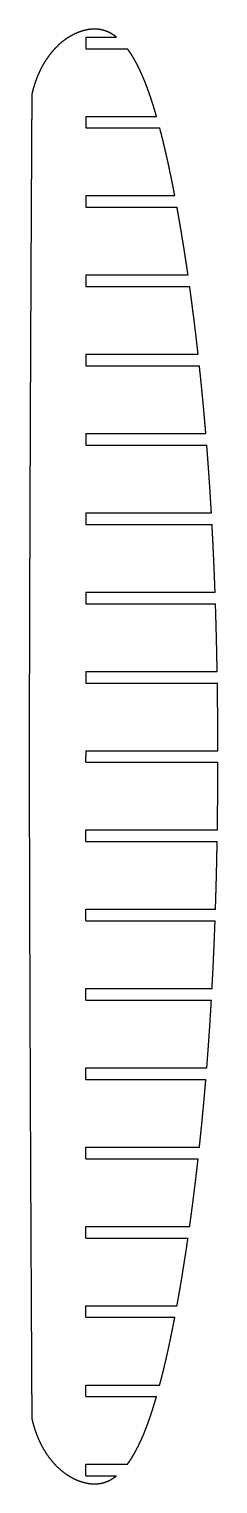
# Model space of a CAD drawing. Header units: metres. Extents: x 12 to 74, y -239 to 239.
import ezdxf

# ---------------------------------------------------------------- set-up
doc = ezdxf.new("R2010")
doc.units = ezdxf.units.M

msp = doc.modelspace()

# ---------------------------------------------------------------- linework, layer by layer
for p, q in [((30.55, 235.9, 1471), (40.57, 235.9, 1471)), ((30.55, 232.1, 1471), (44.17, 232.1, 1471)), ((30.55, 209.9, 1471), (53.73, 209.9, 1471)), ((30.55, 206.1, 1471), (54.78, 206.1, 1471)), ((30.55, 183.9, 1471), (59.72, 183.9, 1471)), ((30.55, 180.1, 1471), (60.43, 180.1, 1471)), ((30.55, 157.9, 1471), (64.04, 157.9, 1471)), ((30.55, 154.1, 1471), (64.58, 154.1, 1471)), ((30.55, 131.9, 1471), (67.36, 131.9, 1471)), ((30.55, 128.1, 1471), (67.78, 128.1, 1471)), ((30.55, 105.9, 1471), (69.89, 105.9, 1471)), ((30.55, 102.1, 1471), (70.19, 102.1, 1471)), ((30.55, 79.9, 1471), (71.71, 79.9, 1471)), ((30.55, 76.1, 1471), (71.92, 76.1, 1471)), ((30.55, 53.9, 1471), (72.92, 53.9, 1471)), ((30.55, 50.1, 1471), (73.05, 50.1, 1471)), ((30.55, 27.9, 1471), (73.6, 27.9, 1471)), ((30.55, 24.1, 1471), (73.66, 24.1, 1471)), ((30.55, 1.9, 1471), (73.83, 1.9, 1471)), ((30.55, -1.9, 1471), (73.83, -1.9, 1471)), ((30.55, -24.1, 1471), (73.66, -24.1, 1471)), ((30.55, -27.9, 1471), (73.6, -27.9, 1471)), ((30.55, -50.1, 1471), (73.05, -50.1, 1471)), ((30.55, -53.9, 1471), (72.92, -53.9, 1471)), ((30.55, -76.1, 1471), (71.92, -76.1, 1471)), ((30.55, -79.9, 1471), (71.71, -79.9, 1471)), ((30.55, -102.1, 1471), (70.2, -102.1, 1471)), ((30.55, -105.9, 1471), (69.89, -105.9, 1471)), ((30.55, -128.1, 1471), (67.78, -128.1, 1471)), ((30.55, -131.9, 1471), (67.36, -131.9, 1471)), ((30.55, -154.1, 1471), (64.58, -154.1, 1471)), ((30.55, -157.9, 1471), (64.04, -157.9, 1471)), ((30.55, -180.1, 1471), (60.43, -180.1, 1471)), ((30.55, -183.9, 1471), (59.72, -183.9, 1471)), ((30.55, -206.1, 1471), (54.76, -206.1, 1471)), ((30.55, -209.9, 1471), (53.72, -209.9, 1471)), ((30.55, -232.1, 1471), (44.16, -232.1, 1471)), ((30.55, -235.9, 1471), (40.56, -235.9, 1471))]:
    msp.add_line(p, q)
for points, knots in [([(40.57, 235.9, 1471), (40.33, 236.09, 1471), (40.1, 236.27, 1471), (39.85, 236.44, 1471), (39.61, 236.61, 1471), (39.35, 236.77, 1471), (39.1, 236.93, 1471), (38.84, 237.08, 1471), (38.24, 237.4, 1471), (37.9, 237.56, 1471), (37.55, 237.72, 1471), (37.2, 237.86, 1471), (36.84, 237.98, 1471), (36.47, 238.1, 1471), (36.11, 238.19, 1471), (35.28, 238.37, 1471), (34.82, 238.45, 1471), (34.35, 238.5, 1471), (33.88, 238.53, 1471), (33.41, 238.54, 1471), (32.94, 238.52, 1471), (32.48, 238.49, 1471), (31.86, 238.42, 1471), (31.7, 238.4, 1471), (31.55, 238.37, 1471), (31.39, 238.35, 1471), (31.24, 238.32, 1471), (31.08, 238.3, 1471), (30.93, 238.27, 1471), (30.62, 238.2, 1471), (30.46, 238.17, 1471), (30.31, 238.13, 1471), (30.15, 238.09, 1471), (30, 238.05, 1471), (29.85, 238.01, 1471), (29.69, 237.97, 1471), (28.38, 237.59, 1471), (27.26, 237.15, 1471), (26.16, 236.64, 1471), (25.11, 236.05, 1471), (24.09, 235.38, 1471), (23.13, 234.66, 1471), (22.21, 233.88, 1471), (20.57, 232.31, 1471), (19.84, 231.54, 1471), (19.15, 230.74, 1471), (18.49, 229.91, 1471), (17.88, 229.04, 1471), (17.3, 228.15, 1471), (16.76, 227.24, 1471), (15.66, 225.23, 1471), (15.12, 224.12, 1471), (14.63, 222.98, 1471), (14.19, 221.83, 1471), (13.79, 220.66, 1471), (13.43, 219.48, 1471), (13.12, 218.28, 1471), (12.85, 217.08, 1471)], [0, 0, 0, 0, 0, 0, 0, 0, 0, 0.060787, 0.060787, 0.060787, 0.060787, 0.060787, 0.060787, 0.060787, 0.138058, 0.138058, 0.138058, 0.138058, 0.138058, 0.138058, 0.138058, 0.233262, 0.233262, 0.233262, 0.233262, 0.233262, 0.233262, 0.233262, 0.264954, 0.264954, 0.264954, 0.264954, 0.264954, 0.264954, 0.264954, 0.29689, 0.29689, 0.29689, 0.29689, 0.29689, 0.29689, 0.29689, 0.53913, 0.53913, 0.53913, 0.53913, 0.53913, 0.53913, 0.53913, 0.751858, 0.751858, 0.751858, 0.751858, 0.751858, 0.751858, 0.751858, 1, 1, 1, 1, 1, 1, 1, 1, 1]), ([(53.73, 209.9, 1471), (53.62, 210.27, 1471), (53.52, 210.64, 1471), (53.41, 211.01, 1471), (53.3, 211.37, 1471), (53.2, 211.73, 1471), (53.09, 212.09, 1471), (52.98, 212.44, 1471), (52.75, 213.19, 1471), (52.63, 213.59, 1471), (52.5, 213.98, 1471), (52.38, 214.37, 1471), (52.26, 214.75, 1471), (52.13, 215.13, 1471), (52.01, 215.51, 1471), (51.69, 216.46, 1471), (51.49, 217.05, 1471), (51.29, 217.63, 1471), (51.08, 218.21, 1471), (50.87, 218.79, 1471), (50.66, 219.36, 1471), (50.44, 219.94, 1471), (50.01, 221.05, 1471), (49.8, 221.58, 1471), (49.59, 222.09, 1471), (49.37, 222.6, 1471), (49.16, 223.1, 1471), (48.95, 223.58, 1471), (48.74, 224.05, 1471), (48.2, 225.22, 1471), (47.87, 225.92, 1471), (47.52, 226.62, 1471), (47.17, 227.31, 1471), (46.8, 227.99, 1471), (46.41, 228.67, 1471), (46.02, 229.34, 1471), (45.43, 230.27, 1471), (45.26, 230.53, 1471), (45.09, 230.8, 1471), (44.91, 231.06, 1471), (44.73, 231.33, 1471), (44.55, 231.59, 1471), (44.36, 231.84, 1471), (44.17, 232.1, 1471)], [0, 0, 0, 0, 0, 0, 0, 0, 0, 0.108282, 0.108282, 0.108282, 0.108282, 0.108282, 0.108282, 0.108282, 0.231781, 0.231781, 0.231781, 0.231781, 0.231781, 0.231781, 0.231781, 0.425737, 0.425737, 0.425737, 0.425737, 0.425737, 0.425737, 0.425737, 0.608101, 0.608101, 0.608101, 0.608101, 0.608101, 0.608101, 0.608101, 0.886033, 0.886033, 0.886033, 0.886033, 0.886033, 0.886033, 0.886033, 1, 1, 1, 1, 1, 1, 1, 1, 1]), ([(12.85, 217.08, 1471), (12.85, 217.08, 1471), (12.85, 217.08, 1471), (12.85, 217.07, 1471), (12.85, 217.07, 1471), (12.85, 217.07, 1471), (12.85, 217.07, 1471), (12.85, 217.07, 1471), (12.85, 217.07, 1471), (12.85, 217.07, 1471), (12.85, 217.07, 1471), (12.85, 217.06, 1471), (12.85, 217.06, 1471), (12.85, 217.05, 1471), (12.85, 217.04, 1471), (12.85, 217.02, 1471), (12.85, 217.01, 1471), (12.85, 216.99, 1471), (12.85, 216.97, 1471), (12.85, 216.95, 1471), (12.85, 216.93, 1471), (12.85, 216.9, 1471), (12.85, 216.85, 1471), (12.85, 216.82, 1471), (12.85, 216.79, 1471), (12.85, 216.76, 1471), (12.85, 216.73, 1471), (12.85, 216.69, 1471), (12.85, 216.65, 1471), (12.85, 216.57, 1471), (12.85, 216.52, 1471), (12.85, 216.47, 1471), (12.85, 216.42, 1471), (12.85, 216.37, 1471), (12.84, 216.31, 1471), (12.84, 216.24, 1471), (12.84, 216.05, 1471), (12.84, 215.93, 1471), (12.84, 215.81, 1471), (12.84, 215.68, 1471), (12.84, 215.56, 1471), (12.84, 215.43, 1471), (12.84, 215.31, 1471), (12.84, 214.97, 1471), (12.84, 214.76, 1471), (12.84, 214.55, 1471), (12.83, 214.33, 1471), (12.83, 214.12, 1471), (12.83, 213.91, 1471), (12.83, 213.7, 1471), (12.83, 213.06, 1471), (12.82, 212.64, 1471), (12.82, 212.22, 1471), (12.82, 211.8, 1471), (12.82, 211.38, 1471), (12.82, 210.96, 1471), (12.81, 210.53, 1471), (12.81, 209.27, 1471), (12.8, 208.43, 1471), (12.8, 207.59, 1471), (12.79, 206.75, 1471), (12.79, 205.91, 1471), (12.78, 205.06, 1471), (12.78, 204.22, 1471), (12.77, 202.84, 1471), (12.77, 202.28, 1471), (12.77, 201.71, 1471), (12.76, 201.12, 1471), (12.76, 200.51, 1471), (12.76, 199.88, 1471), (12.75, 199.24, 1471), (12.74, 197.92, 1471), (12.74, 197.24, 1471), (12.74, 196.54, 1471), (12.73, 195.83, 1471), (12.73, 195.1, 1471), (12.73, 194.35, 1471), (12.72, 193.59, 1471), (12.7, 190.54, 1471), (12.69, 188.28, 1471), (12.68, 186.01, 1471), (12.67, 183.74, 1471), (12.66, 181.48, 1471), (12.64, 179.21, 1471), (12.63, 176.94, 1471), (12.6, 170.89, 1471), (12.58, 167.1, 1471), (12.56, 163.31, 1471), (12.54, 159.52, 1471), (12.52, 155.73, 1471), (12.5, 151.94, 1471), (12.49, 148.15, 1471), (12.45, 141.09, 1471), (12.44, 137.81, 1471), (12.42, 134.53, 1471), (12.41, 131.24, 1471), (12.39, 127.96, 1471), (12.38, 124.68, 1471), (12.36, 121.4, 1471), (12.34, 116.93, 1471), (12.34, 115.74, 1471), (12.33, 114.55, 1471), (12.33, 113.36, 1471), (12.32, 112.17, 1471), (12.32, 110.97, 1471), (12.31, 109.78, 1471), (12.3, 107.39, 1471), (12.3, 106.2, 1471), (12.29, 105, 1471), (12.29, 103.81, 1471), (12.28, 102.62, 1471), (12.28, 101.42, 1471), (12.28, 100.23, 1471), (12.25, 93.41, 1471), (12.23, 87.77, 1471), (12.21, 82.13, 1471), (12.19, 76.49, 1471), (12.17, 70.85, 1471), (12.15, 65.21, 1471), (12.13, 59.58, 1471), (12.11, 51.07, 1471), (12.1, 48.21, 1471), (12.09, 45.34, 1471), (12.08, 42.47, 1471), (12.08, 39.61, 1471), (12.07, 36.74, 1471), (12.06, 33.88, 1471), (12.05, 29.4, 1471), (12.04, 27.79, 1471), (12.04, 26.18, 1471), (12.03, 24.56, 1471), (12.03, 22.95, 1471), (12.03, 21.34, 1471), (12.02, 19.73, 1471), (12.01, 17.02, 1471), (12.01, 15.91, 1471), (12.01, 14.81, 1471), (12, 13.7, 1471), (12, 12.6, 1471), (12, 11.49, 1471), (12, 10.39, 1471), (11.99, 8.72, 1471), (11.99, 8.15, 1471), (11.99, 7.59, 1471), (11.99, 7.02, 1471), (11.99, 6.45, 1471), (11.98, 5.89, 1471), (11.98, 5.32, 1471), (11.98, 4.5, 1471), (11.98, 4.24, 1471), (11.98, 3.97, 1471), (11.98, 3.71, 1471), (11.98, 3.45, 1471), (11.98, 3.19, 1471), (11.98, 2.93, 1471), (11.97, 2.49, 1471), (11.97, 2.31, 1471), (11.97, 2.13, 1471), (11.97, 1.95, 1471), (11.97, 1.77, 1471), (11.97, 1.59, 1471), (11.97, 1.41, 1471), (11.97, 1.14, 1471), (11.97, 1.04, 1471), (11.97, 0.95, 1471), (11.97, 0.85, 1471), (11.97, 0.76, 1471), (11.97, 0.66, 1471), (11.97, 0.57, 1471), (11.97, 0.44, 1471), (11.97, 0.41, 1471), (11.97, 0.38, 1471), (11.97, 0.35, 1471), (11.97, 0.32, 1471), (11.97, 0.3, 1471), (11.97, 0.27, 1471), (11.97, 0.23, 1471), (11.97, 0.21, 1471), (11.97, 0.19, 1471), (11.97, 0.17, 1471), (11.97, 0.16, 1471), (11.97, 0.14, 1471), (11.97, 0.13, 1471), (11.97, 0.1, 1471), (11.97, 0.09, 1471), (11.97, 0.08, 1471), (11.97, 0.07, 1471), (11.97, 0.06, 1471), (11.97, 0.05, 1471), (11.97, 0.04, 1471), (11.97, 0.03, 1471), (11.97, 0.02, 1471), (11.97, 0.01, 1471), (11.97, 0.01, 1471), (11.97, 0.01, 1471), (11.97, 0, 1471), (11.97, 0, 1471), (11.97, 0, 1471), (11.97, 0, 1471), (11.97, 0, 1471), (11.97, 0, 1471), (11.97, 0, 1471), (11.97, 0, 1471), (11.97, 0, 1471), (11.97, 0, 1471), (11.97, -0.01, 1471), (11.97, -0.01, 1471), (11.97, -0.01, 1471), (11.97, -0.02, 1471), (11.97, -0.02, 1471), (11.97, -0.03, 1471), (11.97, -0.06, 1471), (11.97, -0.07, 1471), (11.97, -0.08, 1471), (11.97, -0.1, 1471), (11.97, -0.12, 1471), (11.97, -0.15, 1471), (11.97, -0.17, 1471), (11.97, -0.23, 1471), (11.97, -0.25, 1471), (11.97, -0.28, 1471), (11.97, -0.31, 1471), (11.97, -0.35, 1471), (11.97, -0.38, 1471), (11.97, -0.42, 1471), (11.97, -0.51, 1471), (11.97, -0.55, 1471), (11.97, -0.6, 1471), (11.97, -0.65, 1471), (11.97, -0.71, 1471), (11.97, -0.77, 1471), (11.97, -0.83, 1471), (11.97, -1.02, 1471), (11.97, -1.14, 1471), (11.97, -1.27, 1471), (11.97, -1.39, 1471), (11.97, -1.52, 1471), (11.97, -1.64, 1471), (11.97, -1.77, 1471), (11.97, -2.1, 1471), (11.97, -2.32, 1471), (11.97, -2.53, 1471), (11.98, -2.74, 1471), (11.98, -2.95, 1471), (11.98, -3.16, 1471), (11.98, -3.38, 1471), (11.98, -4.01, 1471), (11.98, -4.43, 1471), (11.98, -4.85, 1471), (11.98, -5.27, 1471), (11.98, -5.69, 1471), (11.98, -6.11, 1471), (11.99, -6.53, 1471), (11.99, -7.8, 1471), (11.99, -8.64, 1471), (11.99, -9.48, 1471), (12, -10.32, 1471), (12, -11.16, 1471), (12, -12, 1471), (12, -12.84, 1471), (12.01, -14.22, 1471), (12.01, -14.78, 1471), (12.01, -15.35, 1471), (12.01, -15.94, 1471), (12.01, -16.55, 1471), (12.01, -17.18, 1471), (12.02, -17.82, 1471), (12.02, -19.14, 1471), (12.02, -19.82, 1471), (12.02, -20.51, 1471), (12.02, -21.23, 1471), (12.03, -21.95, 1471), (12.03, -22.7, 1471), (12.03, -23.46, 1471), (12.04, -26.51, 1471), (12.05, -28.77, 1471), (12.05, -31.04, 1471), (12.06, -33.3, 1471), (12.06, -35.57, 1471), (12.07, -37.83, 1471), (12.08, -40.1, 1471), (12.09, -46.15, 1471), (12.11, -49.94, 1471), (12.12, -53.72, 1471), (12.13, -57.51, 1471), (12.14, -61.29, 1471), (12.15, -65.08, 1471), (12.16, -68.87, 1471), (12.19, -75.93, 1471), (12.2, -79.21, 1471), (12.21, -82.49, 1471), (12.22, -85.77, 1471), (12.23, -89.05, 1471), (12.25, -92.33, 1471), (12.26, -95.61, 1471), (12.27, -100.08, 1471), (12.28, -101.27, 1471), (12.28, -102.46, 1471), (12.29, -103.65, 1471), (12.29, -104.84, 1471), (12.3, -106.04, 1471), (12.3, -107.23, 1471), (12.31, -109.62, 1471), (12.32, -110.81, 1471), (12.32, -112.01, 1471), (12.33, -113.2, 1471), (12.33, -114.39, 1471), (12.34, -115.59, 1471), (12.34, -116.78, 1471), (12.37, -123.61, 1471), (12.4, -129.25, 1471), (12.42, -134.89, 1471), (12.45, -140.53, 1471), (12.48, -146.17, 1471), (12.5, -151.81, 1471), (12.53, -157.45, 1471), (12.58, -165.96, 1471), (12.59, -168.83, 1471), (12.6, -171.7, 1471), (12.62, -174.57, 1471), (12.63, -177.43, 1471), (12.65, -180.3, 1471), (12.67, -183.17, 1471), (12.69, -187.65, 1471), (12.7, -189.26, 1471), (12.71, -190.88, 1471), (12.72, -192.49, 1471), (12.72, -194.1, 1471), (12.73, -195.71, 1471), (12.74, -197.33, 1471), (12.76, -200.04, 1471), (12.76, -201.15, 1471), (12.77, -202.26, 1471), (12.77, -203.36, 1471), (12.78, -204.47, 1471), (12.79, -205.57, 1471), (12.79, -206.68, 1471), (12.8, -208.35, 1471), (12.8, -208.92, 1471), (12.81, -209.48, 1471), (12.81, -210.05, 1471), (12.81, -210.62, 1471), (12.82, -211.18, 1471), (12.82, -211.75, 1471), (12.82, -212.58, 1471), (12.83, -212.84, 1471), (12.83, -213.1, 1471), (12.83, -213.36, 1471), (12.83, -213.62, 1471), (12.83, -213.88, 1471), (12.83, -214.14, 1471), (12.84, -214.58, 1471), (12.84, -214.76, 1471), (12.84, -214.94, 1471), (12.84, -215.12, 1471), (12.84, -215.3, 1471), (12.84, -215.48, 1471), (12.84, -215.66, 1471), (12.84, -215.94, 1471), (12.84, -216.03, 1471), (12.84, -216.13, 1471), (12.84, -216.22, 1471), (12.84, -216.32, 1471), (12.85, -216.41, 1471), (12.85, -216.51, 1471), (12.85, -216.64, 1471), (12.85, -216.67, 1471), (12.85, -216.7, 1471), (12.85, -216.73, 1471), (12.85, -216.75, 1471), (12.85, -216.78, 1471), (12.85, -216.8, 1471), (12.85, -216.84, 1471), (12.85, -216.87, 1471), (12.85, -216.88, 1471), (12.85, -216.9, 1471), (12.85, -216.92, 1471), (12.85, -216.93, 1471), (12.85, -216.95, 1471), (12.85, -216.98, 1471), (12.85, -217, 1471), (12.85, -217.01, 1471), (12.85, -217.03, 1471), (12.85, -217.04, 1471), (12.85, -217.05, 1471), (12.85, -217.05, 1471), (12.85, -217.07, 1471), (12.85, -217.07, 1471), (12.85, -217.07, 1471), (12.85, -217.07, 1471), (12.85, -217.08, 1471), (12.85, -217.07, 1471), (12.85, -217.08, 1471), (12.85, -217.08, 1471)], [0, 0, 0, 0, 0, 0, 0, 0, 0, 0.002759, 0.002759, 0.002759, 0.002759, 0.002759, 0.002759, 0.002759, 0.005309, 0.005309, 0.005309, 0.005309, 0.005309, 0.005309, 0.005309, 0.008114, 0.008114, 0.008114, 0.008114, 0.008114, 0.008114, 0.008114, 0.010409, 0.010409, 0.010409, 0.010409, 0.010409, 0.010409, 0.010409, 0.012704, 0.012704, 0.012704, 0.012704, 0.012704, 0.012704, 0.012704, 0.01703, 0.01703, 0.01703, 0.01703, 0.01703, 0.01703, 0.01703, 0.024364, 0.024364, 0.024364, 0.024364, 0.024364, 0.024364, 0.024364, 0.038912, 0.038912, 0.038912, 0.038912, 0.038912, 0.038912, 0.038912, 0.067959, 0.067959, 0.067959, 0.067959, 0.067959, 0.067959, 0.067959, 0.086628, 0.086628, 0.086628, 0.086628, 0.086628, 0.086628, 0.086628, 0.105295, 0.105295, 0.105295, 0.105295, 0.105295, 0.105295, 0.105295, 0.15961, 0.15961, 0.15961, 0.15961, 0.15961, 0.15961, 0.15961, 0.250376, 0.250376, 0.250376, 0.250376, 0.250376, 0.250376, 0.250376, 0.328966, 0.328966, 0.328966, 0.328966, 0.328966, 0.328966, 0.328966, 0.357459, 0.357459, 0.357459, 0.357459, 0.357459, 0.357459, 0.357459, 0.385951, 0.385951, 0.385951, 0.385951, 0.385951, 0.385951, 0.385951, 0.521035, 0.521035, 0.521035, 0.521035, 0.521035, 0.521035, 0.521035, 0.589701, 0.589701, 0.589701, 0.589701, 0.589701, 0.589701, 0.589701, 0.628301, 0.628301, 0.628301, 0.628301, 0.628301, 0.628301, 0.628301, 0.654774, 0.654774, 0.654774, 0.654774, 0.654774, 0.654774, 0.654774, 0.668339, 0.668339, 0.668339, 0.668339, 0.668339, 0.668339, 0.668339, 0.674587, 0.674587, 0.674587, 0.674587, 0.674587, 0.674587, 0.674587, 0.678909, 0.678909, 0.678909, 0.678909, 0.678909, 0.678909, 0.678909, 0.681217, 0.681217, 0.681217, 0.681217, 0.681217, 0.681217, 0.681217, 0.682036, 0.682036, 0.682036, 0.682036, 0.682036, 0.682036, 0.682036, 0.682854, 0.682854, 0.682854, 0.682854, 0.682854, 0.682854, 0.682854, 0.683673, 0.683673, 0.683673, 0.683673, 0.683673, 0.683673, 0.683673, 0.684959, 0.684959, 0.684959, 0.684959, 0.684959, 0.684959, 0.684959, 0.686245, 0.686245, 0.686245, 0.686245, 0.686245, 0.686245, 0.686245, 0.687531, 0.687531, 0.687531, 0.687531, 0.687531, 0.687531, 0.687531, 0.688817, 0.688817, 0.688817, 0.688817, 0.688817, 0.688817, 0.688817, 0.68987, 0.68987, 0.68987, 0.68987, 0.68987, 0.68987, 0.68987, 0.690922, 0.690922, 0.690922, 0.690922, 0.690922, 0.690922, 0.690922, 0.692906, 0.692906, 0.692906, 0.692906, 0.692906, 0.692906, 0.692906, 0.696268, 0.696268, 0.696268, 0.696268, 0.696268, 0.696268, 0.696268, 0.702939, 0.702939, 0.702939, 0.702939, 0.702939, 0.702939, 0.702939, 0.716258, 0.716258, 0.716258, 0.716258, 0.716258, 0.716258, 0.716258, 0.724818, 0.724818, 0.724818, 0.724818, 0.724818, 0.724818, 0.724818, 0.733378, 0.733378, 0.733378, 0.733378, 0.733378, 0.733378, 0.733378, 0.758284, 0.758284, 0.758284, 0.758284, 0.758284, 0.758284, 0.758284, 0.799914, 0.799914, 0.799914, 0.799914, 0.799914, 0.799914, 0.799914, 0.83597, 0.83597, 0.83597, 0.83597, 0.83597, 0.83597, 0.83597, 0.849045, 0.849045, 0.849045, 0.849045, 0.849045, 0.849045, 0.849045, 0.862119, 0.862119, 0.862119, 0.862119, 0.862119, 0.862119, 0.862119, 0.924123, 0.924123, 0.924123, 0.924123, 0.924123, 0.924123, 0.924123, 0.955652, 0.955652, 0.955652, 0.955652, 0.955652, 0.955652, 0.955652, 0.973378, 0.973378, 0.973378, 0.973378, 0.973378, 0.973378, 0.973378, 0.985535, 0.985535, 0.985535, 0.985535, 0.985535, 0.985535, 0.985535, 0.991764, 0.991764, 0.991764, 0.991764, 0.991764, 0.991764, 0.991764, 0.994634, 0.994634, 0.994634, 0.994634, 0.994634, 0.994634, 0.994634, 0.996618, 0.996618, 0.996618, 0.996618, 0.996618, 0.996618, 0.996618, 0.997678, 0.997678, 0.997678, 0.997678, 0.997678, 0.997678, 0.997678, 0.998054, 0.998054, 0.998054, 0.998054, 0.998054, 0.998054, 0.998054, 0.99843, 0.99843, 0.99843, 0.99843, 0.99843, 0.99843, 0.99843, 0.999021, 0.999021, 0.999021, 0.999021, 0.999021, 0.999021, 0.999021, 1, 1, 1, 1, 1, 1, 1, 1, 1]), ([(59.72, 183.9, 1471), (59.55, 184.83, 1471), (59.37, 185.77, 1471), (59.18, 186.7, 1471), (59, 187.63, 1471), (58.81, 188.57, 1471), (58.62, 189.5, 1471), (58.43, 190.43, 1471), (57.84, 193.21, 1471), (57.45, 195.06, 1471), (57.04, 196.91, 1471), (56.61, 198.75, 1471), (56.18, 200.6, 1471), (55.73, 202.44, 1471), (55.26, 204.27, 1471), (54.78, 206.1, 1471)], [0, 0, 0, 0, 0, 0, 0, 0, 0, 0.334355, 0.334355, 0.334355, 0.334355, 0.334355, 0.334355, 0.334355, 1, 1, 1, 1, 1, 1, 1, 1, 1]), ([(64.04, 157.9, 1471), (63.79, 159.68, 1471), (63.52, 161.46, 1471), (63.26, 163.23, 1471), (62.98, 165.01, 1471), (62.7, 166.78, 1471), (62.42, 168.56, 1471), (62.13, 170.33, 1471), (61.66, 173.1, 1471), (61.5, 174.1, 1471), (61.32, 175.1, 1471), (61.15, 176.1, 1471), (60.97, 177.1, 1471), (60.8, 178.1, 1471), (60.62, 179.1, 1471), (60.43, 180.1, 1471)], [0, 0, 0, 0, 0, 0, 0, 0, 0, 0.639006, 0.639006, 0.639006, 0.639006, 0.639006, 0.639006, 0.639006, 1, 1, 1, 1, 1, 1, 1, 1, 1]), ([(69.89, 105.9, 1471), (69.84, 106.44, 1471), (69.8, 106.98, 1471), (69.75, 107.53, 1471), (69.71, 108.07, 1471), (69.66, 108.61, 1471), (69.61, 109.15, 1471), (69.57, 109.69, 1471), (69.44, 111.18, 1471), (69.35, 112.11, 1471), (69.27, 113.05, 1471), (69.18, 113.99, 1471), (69.1, 114.93, 1471), (69.01, 115.86, 1471), (68.92, 116.8, 1471), (68.75, 118.55, 1471), (68.67, 119.37, 1471), (68.6, 120.19, 1471), (68.51, 121, 1471), (68.43, 121.82, 1471), (68.35, 122.64, 1471), (68.27, 123.45, 1471), (68.13, 124.74, 1471), (68.08, 125.22, 1471), (68.03, 125.7, 1471), (67.98, 126.18, 1471), (67.93, 126.66, 1471), (67.88, 127.14, 1471), (67.83, 127.62, 1471), (67.78, 128.1, 1471)], [0, 0, 0, 0, 0, 0, 0, 0, 0, 0.194445, 0.194445, 0.194445, 0.194445, 0.194445, 0.194445, 0.194445, 0.531455, 0.531455, 0.531455, 0.531455, 0.531455, 0.531455, 0.531455, 0.826334, 0.826334, 0.826334, 0.826334, 0.826334, 0.826334, 0.826334, 1, 1, 1, 1, 1, 1, 1, 1, 1]), ([(71.71, 79.9, 1471), (71.64, 80.98, 1471), (71.58, 82.05, 1471), (71.52, 83.13, 1471), (71.45, 84.21, 1471), (71.38, 85.28, 1471), (71.32, 86.36, 1471), (71.25, 87.43, 1471), (71.06, 90.21, 1471), (70.95, 91.91, 1471), (70.83, 93.61, 1471), (70.71, 95.31, 1471), (70.59, 97.01, 1471), (70.46, 98.7, 1471), (70.33, 100.4, 1471), (70.19, 102.1, 1471)], [0, 0, 0, 0, 0, 0, 0, 0, 0, 0.387638, 0.387638, 0.387638, 0.387638, 0.387638, 0.387638, 0.387638, 1, 1, 1, 1, 1, 1, 1, 1, 1]), ([(67.78, -128.1, 1471), (67.87, -127.27, 1471), (67.96, -126.44, 1471), (68.04, -125.61, 1471), (68.13, -124.79, 1471), (68.22, -123.96, 1471), (68.3, -123.13, 1471), (68.38, -122.3, 1471), (68.55, -120.65, 1471), (68.63, -119.83, 1471), (68.71, -119.02, 1471), (68.79, -118.2, 1471), (68.87, -117.38, 1471), (68.94, -116.56, 1471), (69.02, -115.74, 1471), (69.2, -113.8, 1471), (69.3, -112.67, 1471), (69.41, -111.54, 1471), (69.5, -110.41, 1471), (69.6, -109.29, 1471), (69.7, -108.16, 1471), (69.79, -107.03, 1471), (69.89, -105.9, 1471)], [0, 0, 0, 0, 0, 0, 0, 0, 0, 0.298912, 0.298912, 0.298912, 0.298912, 0.298912, 0.298912, 0.298912, 0.59369, 0.59369, 0.59369, 0.59369, 0.59369, 0.59369, 0.59369, 1, 1, 1, 1, 1, 1, 1, 1, 1]), ([(64.58, -154.1, 1471), (64.86, -152.1, 1471), (65.13, -150.11, 1471), (65.4, -148.11, 1471), (65.66, -146.11, 1471), (65.91, -144.11, 1471), (66.16, -142.11, 1471), (66.41, -140.11, 1471), (66.74, -137.33, 1471), (66.83, -136.56, 1471), (66.92, -135.78, 1471), (67.01, -135.01, 1471), (67.1, -134.23, 1471), (67.19, -133.45, 1471), (67.28, -132.68, 1471), (67.36, -131.9, 1471)], [0, 0, 0, 0, 0, 0, 0, 0, 0, 0.720671, 0.720671, 0.720671, 0.720671, 0.720671, 0.720671, 0.720671, 1, 1, 1, 1, 1, 1, 1, 1, 1]), ([(54.76, -206.1, 1471), (54.85, -205.77, 1471), (54.93, -205.45, 1471), (55.02, -205.12, 1471), (55.1, -204.8, 1471), (55.19, -204.47, 1471), (55.27, -204.14, 1471), (55.36, -203.82, 1471), (56.05, -201.06, 1471), (56.64, -198.62, 1471), (57.2, -196.18, 1471), (57.74, -193.73, 1471), (58.26, -191.28, 1471), (58.76, -188.82, 1471), (59.24, -186.36, 1471), (59.72, -183.9, 1471)], [0, 0, 0, 0, 0, 0, 0, 0, 0, 0.118436, 0.118436, 0.118436, 0.118436, 0.118436, 0.118436, 0.118436, 1, 1, 1, 1, 1, 1, 1, 1, 1]), ([(44.16, -232.1, 1471), (44.45, -231.71, 1471), (44.73, -231.32, 1471), (45, -230.92, 1471), (45.27, -230.51, 1471), (45.53, -230.1, 1471), (45.79, -229.69, 1471), (46.04, -229.27, 1471), (46.8, -227.96, 1471), (47.3, -227.04, 1471), (47.77, -226.12, 1471), (48.22, -225.18, 1471), (48.66, -224.24, 1471), (49.08, -223.29, 1471), (49.48, -222.33, 1471), (50.03, -220.95, 1471), (50.2, -220.52, 1471), (50.37, -220.09, 1471), (50.54, -219.65, 1471), (50.7, -219.2, 1471), (50.87, -218.74, 1471), (51.04, -218.28, 1471), (51.33, -217.46, 1471), (51.46, -217.11, 1471), (51.58, -216.75, 1471), (51.7, -216.38, 1471), (51.83, -216.01, 1471), (51.95, -215.64, 1471), (52.08, -215.26, 1471), (52.4, -214.26, 1471), (52.6, -213.64, 1471), (52.79, -213.02, 1471), (52.98, -212.4, 1471), (53.17, -211.77, 1471), (53.36, -211.15, 1471), (53.54, -210.53, 1471), (53.72, -209.9, 1471)], [0, 0, 0, 0, 0, 0, 0, 0, 0, 0.169514, 0.169514, 0.169514, 0.169514, 0.169514, 0.169514, 0.169514, 0.532254, 0.532254, 0.532254, 0.532254, 0.532254, 0.532254, 0.532254, 0.689866, 0.689866, 0.689866, 0.689866, 0.689866, 0.689866, 0.689866, 0.808077, 0.808077, 0.808077, 0.808077, 0.808077, 0.808077, 0.808077, 1, 1, 1, 1, 1, 1, 1, 1, 1]), ([(12.85, -217.08, 1471), (13.12, -218.28, 1471), (13.43, -219.48, 1471), (13.79, -220.66, 1471), (14.19, -221.83, 1471), (14.63, -222.98, 1471), (15.12, -224.12, 1471), (15.66, -225.23, 1471), (16.76, -227.24, 1471), (17.3, -228.15, 1471), (17.88, -229.04, 1471), (18.49, -229.91, 1471), (19.15, -230.74, 1471), (19.84, -231.54, 1471), (20.57, -232.31, 1471), (22.24, -233.91, 1471), (23.19, -234.72, 1471), (24.2, -235.46, 1471), (25.26, -236.15, 1471), (26.36, -236.75, 1471), (27.5, -237.27, 1471), (28.68, -237.7, 1471), (30.6, -238.21, 1471), (31.32, -238.37, 1471), (32.05, -238.49, 1471), (32.79, -238.56, 1471), (33.53, -238.57, 1471), (34.27, -238.53, 1471), (35.01, -238.43, 1471), (36.3, -238.15, 1471), (36.87, -237.99, 1471), (37.43, -237.79, 1471), (37.97, -237.56, 1471), (38.5, -237.29, 1471), (39.01, -237, 1471), (39.5, -236.68, 1471), (40.06, -236.28, 1471), (40.13, -236.23, 1471), (40.2, -236.18, 1471), (40.27, -236.12, 1471), (40.35, -236.07, 1471), (40.42, -236.01, 1471), (40.49, -235.96, 1471), (40.56, -235.9, 1471)], [0, 0, 0, 0, 0, 0, 0, 0, 0, 0.01976501, 0.01976501, 0.01976501, 0.01976501, 0.01976501, 0.01976501, 0.01976501, 0.03670857, 0.03670857, 0.03670857, 0.03670857, 0.03670857, 0.03670857, 0.03670857, 0.05672948, 0.05672948, 0.05672948, 0.05672948, 0.05672948, 0.05672948, 0.05672948, 0.0685313, 0.0685313, 0.0685313, 0.0685313, 0.0685313, 0.0685313, 0.0685313, 0.0779444, 0.0779444, 0.0779444, 0.0779444, 0.0779444, 0.0779444, 0.0779444, 0.07939241, 0.07939241, 0.07939241, 0.07939241, 0.07939241, 0.07939241, 0.07939241, 0.07939241, 0.07939241])]:
    msp.add_open_spline(points, degree=8, knots=knots)
for points, degree in [([(30.55, 235.9, 1471), (30.55, 232.1, 1471)], 1), ([(30.55, 209.9, 1471), (30.55, 206.1, 1471)], 1), ([(30.55, 183.9, 1471), (30.55, 180.1, 1471)], 1), ([(30.55, 157.9, 1471), (30.55, 154.1, 1471)], 1), ([(67.36, 131.9, 1471), (67.05, 134.68, 1471), (66.73, 137.46, 1471), (66.4, 140.23, 1471), (66.06, 143.01, 1471), (65.71, 145.79, 1471), (65.34, 148.56, 1471), (64.97, 151.33, 1471), (64.58, 154.1, 1471)], 8), ([(30.55, 131.9, 1471), (30.55, 128.1, 1471)], 1), ([(30.55, 105.9, 1471), (30.55, 102.1, 1471)], 1), ([(30.55, 79.9, 1471), (30.55, 76.1, 1471)], 1), ([(72.92, 53.9, 1471), (72.82, 56.68, 1471), (72.71, 59.45, 1471), (72.6, 62.23, 1471), (72.47, 65, 1471), (72.35, 67.78, 1471), (72.21, 70.55, 1471), (72.07, 73.33, 1471), (71.92, 76.1, 1471)], 8), ([(30.55, 53.9, 1471), (30.55, 50.1, 1471)], 1), ([(73.6, 27.9, 1471), (73.55, 30.68, 1471), (73.5, 33.45, 1471), (73.44, 36.23, 1471), (73.37, 39, 1471), (73.3, 41.78, 1471), (73.22, 44.55, 1471), (73.14, 47.33, 1471), (73.05, 50.1, 1471)], 8), ([(30.55, 27.9, 1471), (30.55, 24.1, 1471)], 1), ([(73.83, 1.9, 1471), (73.83, 4.68, 1471), (73.82, 7.45, 1471), (73.81, 10.23, 1471), (73.79, 13, 1471), (73.77, 15.78, 1471), (73.74, 18.55, 1471), (73.7, 21.33, 1471), (73.66, 24.1, 1471)], 8), ([(30.55, 1.9, 1471), (30.55, 0, 1471)], 1), ([(30.55, -1.9, 1471), (30.55, 0, 1471)], 1), ([(73.66, -24.1, 1471), (73.7, -21.33, 1471), (73.74, -18.55, 1471), (73.77, -15.78, 1471), (73.79, -13, 1471), (73.81, -10.23, 1471), (73.82, -7.45, 1471), (73.83, -4.68, 1471), (73.83, -1.9, 1471)], 8), ([(30.55, -27.9, 1471), (30.55, -24.1, 1471)], 1), ([(73.05, -50.1, 1471), (73.14, -47.33, 1471), (73.22, -44.55, 1471), (73.3, -41.78, 1471), (73.38, -39, 1471), (73.44, -36.23, 1471), (73.5, -33.45, 1471), (73.55, -30.68, 1471), (73.6, -27.9, 1471)], 8), ([(30.55, -53.9, 1471), (30.55, -50.1, 1471)], 1), ([(71.92, -76.1, 1471), (72.07, -73.33, 1471), (72.21, -70.55, 1471), (72.35, -67.78, 1471), (72.48, -65, 1471), (72.6, -62.23, 1471), (72.71, -59.45, 1471), (72.82, -56.68, 1471), (72.92, -53.9, 1471)], 8), ([(30.55, -79.9, 1471), (30.55, -76.1, 1471)], 1), ([(70.2, -102.1, 1471), (70.41, -99.33, 1471), (70.63, -96.55, 1471), (70.83, -93.78, 1471), (71.02, -91, 1471), (71.2, -88.23, 1471), (71.38, -85.45, 1471), (71.55, -82.68, 1471), (71.71, -79.9, 1471)], 8), ([(30.55, -105.9, 1471), (30.55, -102.1, 1471)], 1), ([(30.55, -131.9, 1471), (30.55, -128.1, 1471)], 1), ([(30.55, -157.9, 1471), (30.55, -154.1, 1471)], 1), ([(60.43, -180.1, 1471), (60.93, -177.33, 1471), (61.42, -174.57, 1471), (61.89, -171.79, 1471), (62.35, -169.02, 1471), (62.79, -166.24, 1471), (63.22, -163.46, 1471), (63.63, -160.68, 1471), (64.04, -157.9, 1471)], 8), ([(30.55, -183.9, 1471), (30.55, -180.1, 1471)], 1), ([(30.55, -209.9, 1471), (30.55, -206.1, 1471)], 1), ([(30.55, -235.9, 1471), (30.55, -232.1, 1471)], 1)]:
    msp.add_open_spline(points, degree=degree)

doc.saveas('drawing.dxf')
